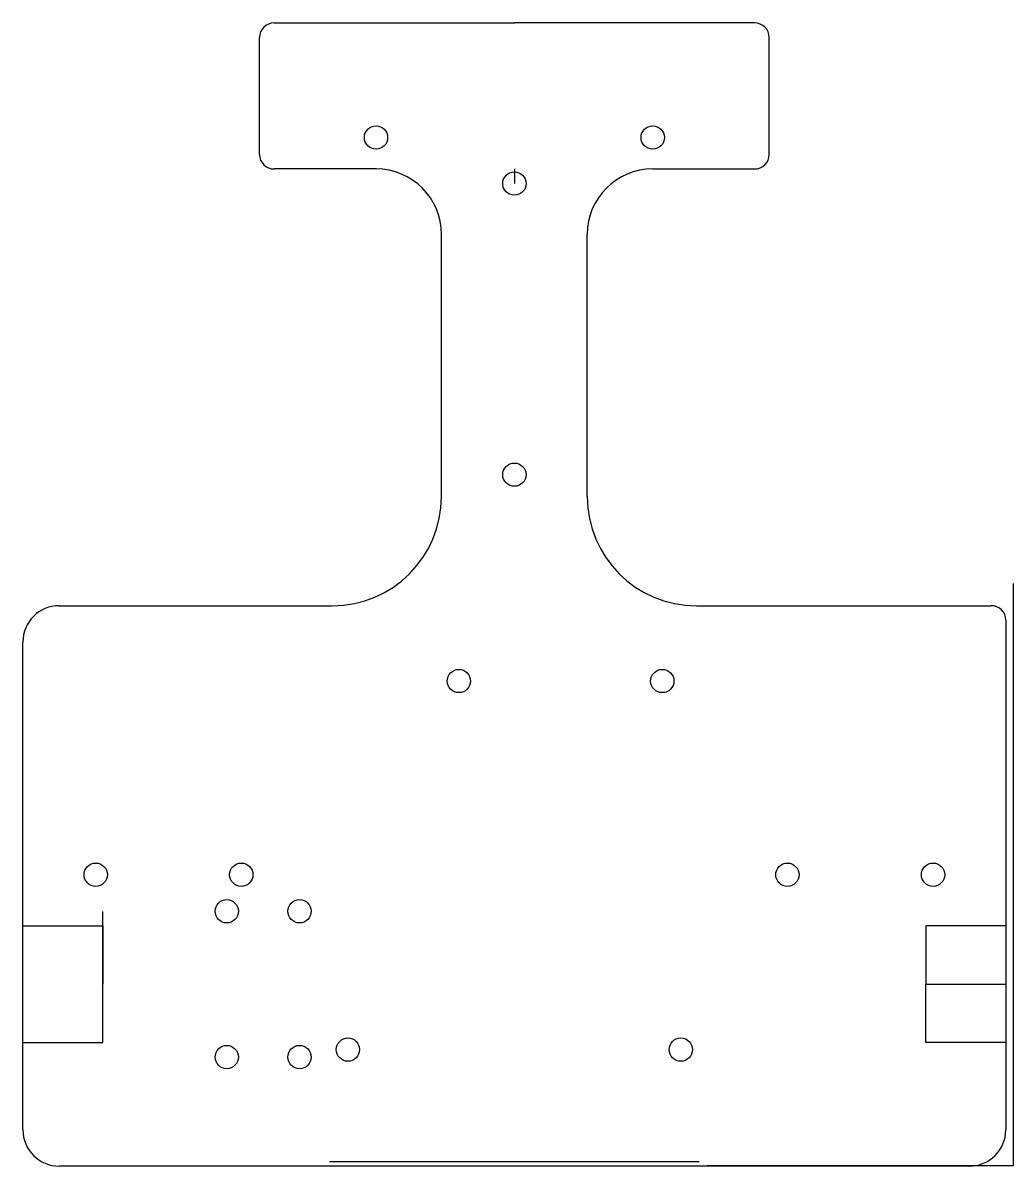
# Model space of a CAD drawing. Header units: millimetres. Extents: x -135 to 1, y 0 to 157.
import ezdxf

# ---------------------------------------------------------------- set-up
doc = ezdxf.new("R2010")
doc.units = ezdxf.units.MM
doc.layers.get('0').update_dxf_attribs({"linetype": 'CONTINUOUS'})

msp = doc.modelspace()

# ---------------------------------------------------------------- linework, layer by layer
for p, q in [((-100.5, 157.07), (-67.5, 157.07)), ((-34.5, 157.07), (-67.5, 157.07)), ((-102.5, 139), (-102.5, 155.07)), ((-32.5, 139), (-32.5, 155.07)), ((-86.5, 137), (-100.5, 137)), ((-67.5, 137), (-67.5, 135)), ((-48.5, 137), (-34.5, 137)), ((-77.5, 92), (-77.5, 128)), ((-57.5, 92), (-57.5, 128)), ((1, 80.04), (1, 0.04)), ((-130, 77), (-92.5, 77)), ((-42.5, 77), (-2, 77)), ((0, 75), (0, 5)), ((-135, 5), (-135, 72)), ((-124, 25), (-124, 35)), ((-135, 33), (-124, 33)), ((-124, 33), (-124, 25)), ((-11, 33), (-11, 25)), ((0, 33), (-11, 33)), ((-124, 17), (-124, 25)), ((-11, 25), (0, 25)), ((-135, 17), (-124, 17)), ((-5, 0), (-130, 0)), ((-42.1, 0.61), (-92.9, 0.61)), ((1, 0.04), (-41, 0.04))]:
    msp.add_line(p, q)
msp.add_lwpolyline([(-11, 25), (0, 25), (0, 17), (-11, 17)], close=True)
for centre in [(-86.5, 141.32), (-48.5, 141.32), (-67.5, 135), (-67.5, 95), (-75.12, 66.65), (-47.18, 66.65), (-125, 40.04), (-105, 40.04), (-30, 40.04), (-10, 40.04), (-107, 35.01), (-97, 35.01), (-90.36, 16.01), (-44.64, 16.01), (-107, 14.99), (-97, 14.99)]:
    msp.add_circle(centre, 1.6)
for centre, radius, start, end in [((-100.5, 155.07), 2, 90, 180), ((-34.5, 155.07), 2, 0, 90), ((-100.5, 139), 2, 180, 270), ((-34.5, 139), 2, -90, 0), ((-86.5, 128), 9, 0, 90), ((-48.5, 128), 9, 90, 180), ((-92.5, 92), 15, 270, 360), ((-42.5, 92), 15, 180, 270), ((-130, 72), 5, 90, 180), ((-2, 75), 2, 0, 90), ((-130, 5), 5, 180, 270), ((-5, 5), 5, -90, 0)]:
    msp.add_arc(centre, radius, start, end)

doc.saveas('drawing.dxf')
